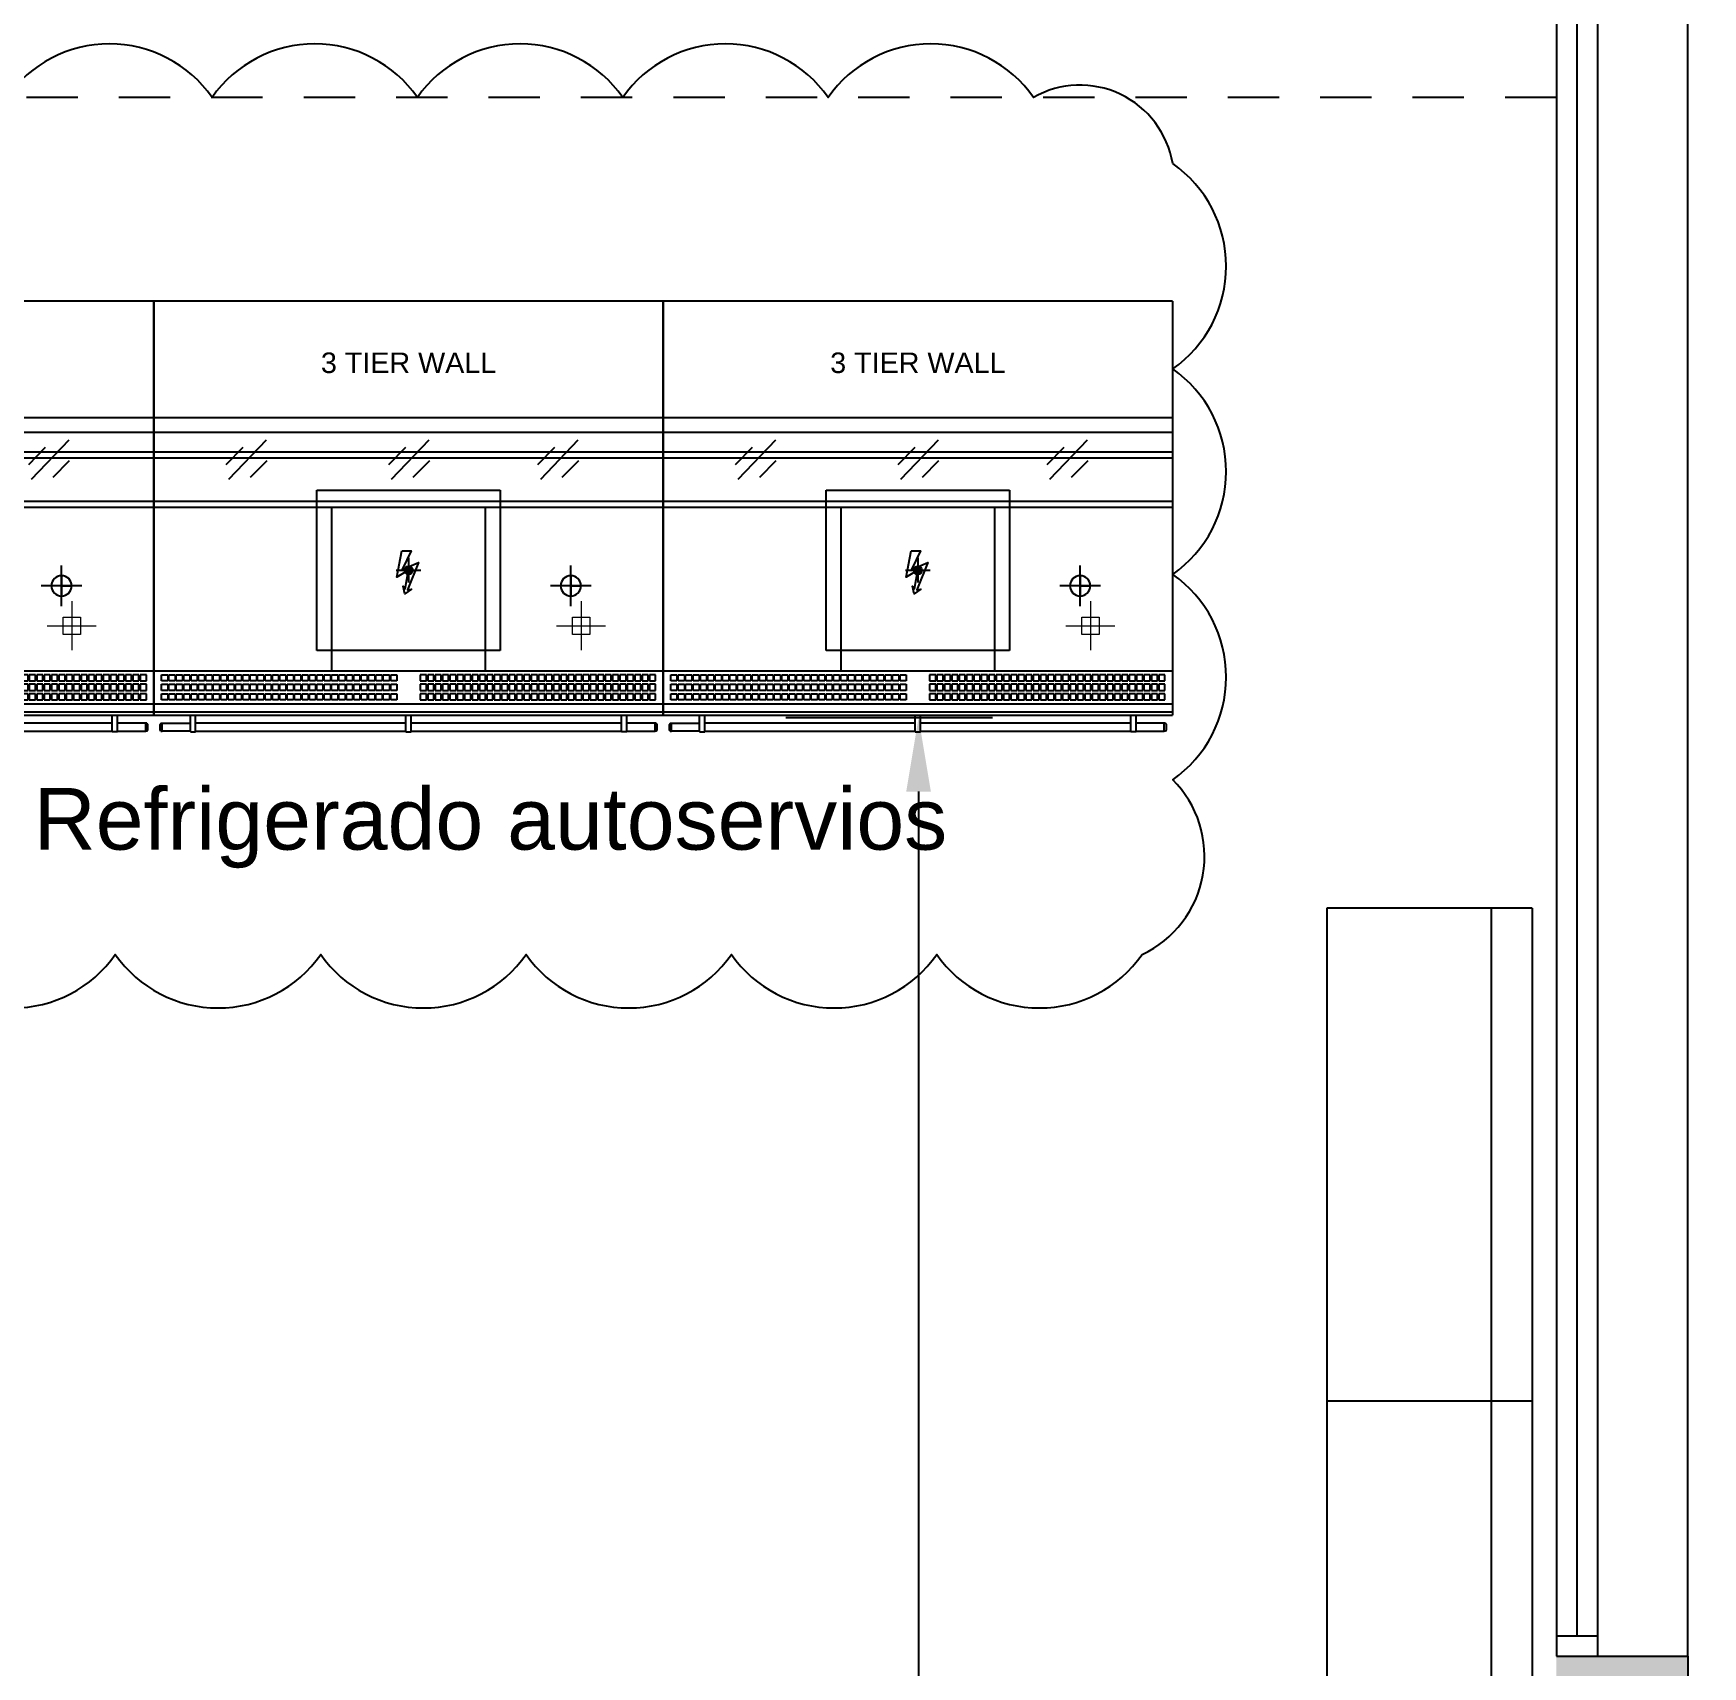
# Model space of a CAD drawing. Header units: metres. Extents: x 95 to 486, y 2972 to 3465.
# Drawn here: x 232.28 to 236.345, y 3395.034 to 3399.01 of the extents above; entities that cross this region are included whole.
import ezdxf

# ---------------------------------------------------------------- set-up
doc = ezdxf.new("R2010")
doc.units = ezdxf.units.M
doc.linetypes.add('HIDDEN2', pattern=[0.1875, 0.125, -0.0625])
for name, color, linetype in [('0_MUROS', 7, 'Continuous'), ('0_PUERTAS-VENTANAS', 3, 'Continuous'), ('C_COTAS', 5, 'Continuous'), ('E_GONDOLAS', 1, 'Continuous'), ('IMS - DRAINS', 200, 'Continuous'), ('IMS - ELECTRICITY', 10, 'Continuous'), ('IMS - EQUIPOS', 123, 'Continuous'), ('IMS - REFRIGERATION', 140, 'Continuous'), ('IMS - SHOPRITE SA CASES', 171, 'Continuous')]:
    doc.layers.add(name, color=color, linetype=linetype)
doc.styles.add('P120', font='ARIALUNI.TTF', dxfattribs={"height": 0.1})
doc.styles.add('ROMANS', font='romans.shx', dxfattribs={"width": 0.8, "height": 0.15})
doc.dimstyles.new('STANDARD$0', dxfattribs={"dimtxt": 0.2, "dimasz": 0.18, "dimexe": 0.18, "dimexo": 0.0625, "dimgap": 0.09, "dimtad": 0, "dimzin": 0, "dimdsep": 46, "dimtxsty": 'ROMANS', "dimblk": 'OBLIQUE', "dimsah": 1, "dimcen": 0.09, "dimse1": 1, "dimse2": 1, "dimadec": 0, "dimazin": 0, "dimtfac": 1, "dimtofl": 0, "dimtmove": 0, "dimatfit": 3, "dimldrblk": 'OBLIQUE', "dimfxl": 1, "dimtolj": 1, "dimtzin": 0, "dimarcsym": 0})

# ---------------------------------------------------------------- blocks, each defined once
blk = doc.blocks.new('*D256')
at = {"layer": 'C_COTAS', "color": 0, "lineweight": -2, "transparency": 16777216}
for p, q in [((234.1123, 3397.3445), (234.6156, 3397.3445)), ((234.4356, 3397.1645), (234.4356, 3394.7395)), ((234.4356, 3391.5945), (234.4356, 3394.0195)), ((234.1123, 3391.4145), (234.6156, 3391.4145))]:
    blk.add_line(p, q, dxfattribs=at)
at = {"layer": 'C_COTAS', "color": 0, "transparency": 16777216}
for points in [[(234.4056, 3397.1645), (234.4656, 3397.1645), (234.4356, 3397.3445)], [(234.4056, 3391.5945), (234.4656, 3391.5945), (234.4356, 3391.4145)]]:
    blk.add_solid(points, dxfattribs=at)
at = {"layer": 'DEFPOINTS', "color": 0, "transparency": 16777216}
for p in [(234.0498, 3397.3445), (234.4356, 3397.3445), (234.0498, 3391.4145)]:
    blk.add_point(p, dxfattribs=at)
at = {"layer": 'C_COTAS', "color": 0, "transparency": 16777216, "insert": (234.4356, 3394.3795), "char_height": 0.18, "attachment_point": 5, "rotation": 90}
blk.add_mtext('\\A1;5.93', dxfattribs=at)
blk = doc.blocks.new('ims 38 mm')
at = {"layer": 'IMS - DRAINS', "linetype": 'ByBlock', "lineweight": 15}
for p, q in [((0, 0.0597), (0, -0.0597)), ((-0.0597, 0), (0.0597, 0))]:
    blk.add_line(p, q, dxfattribs=at)
blk.add_lwpolyline([(-0.0211, 0.0211), (0.0211, 0.0211), (0.0211, -0.0211), (-0.0211, -0.0211)], close=True, dxfattribs=at)
blk = doc.blocks.new('IMS POWER')
at = {"layer": 'IMS - ELECTRICITY'}
h = blk.add_hatch(dxfattribs=at)
h.set_pattern_fill('ANSI31', color=256, scale=10, style=0)
h.set_pattern_definition([(45, (-147, 220), (-0.8838835, 0.8838835), [])])
edge = h.paths.add_edge_path()
edge.add_arc((0, 0), 10, 0, 360)
for p, q in [((-30, 0), (30, 0)), ((0, 30), (0, -30))]:
    blk.add_line(p, q, dxfattribs=at)
blk.add_lwpolyline([(-16.7, 47.6), (6.5, 47.6), (-15.3, 1.6), (24.2, 18.8), (-2.5, -47.4), (7, -46), (-9.4, -57.6), (-12.9, -39), (-8, -45.2), (0, 0), (-28.4, -16.7), (-16.7, 47.6)], dxfattribs=at)
blk.add_circle((0, 0), 10, dxfattribs=at)
blk = doc.blocks.new('NWL 3 TIER CHILLED WALL PREMIUM 1240')
at = {"layer": 'IMS - ELECTRICITY'}
for p, q in [((397, -460), (843, -460)), ((397, -850), (397, -460)), ((843, -460), (843, -850)), ((843, -850), (397, -850))]:
    blk.add_line(p, q, dxfattribs=at)
at = {"layer": 'IMS - EQUIPOS'}
for p, q in [((1240, 0), (0, 0)), ((0, -1008), (0, 0)), ((1240, 0), (1240, -1008)), ((1240, -284), (0, -284)), ((1240, -320), (0, -320)), ((175.74, -397.8), (217.09, -355.28)), ((182.33, -433.13), (274.02, -337.31)), ((571.73, -397.8), (613.08, -355.28)), ((578.32, -433.13), (670.02, -337.31)), ((935.02, -397.8), (976.37, -355.28)), ((941.61, -433.13), (1033.3, -337.31)), ((1240, -367.5), (0, -367.5)), ((1240, -382.5), (0, -382.5)), ((234.96, -428.05), (275.38, -387.66)), ((630.96, -428.05), (671.38, -387.66)), ((994.24, -428.05), (1034.66, -387.66)), ((1240, -487.5), (0, -487.5)), ((1240, -502.5), (0, -502.5)), ((433, -900), (433, -502.5)), ((807, -900), (807, -502.5)), ((0, -900), (1240, -900)), ((18.5, -909.5), (33.5, -909.5)), ((18.5, -924.5), (18.5, -909.5)), ((33.5, -924.5), (18.5, -924.5)), ((18.5, -932.5), (33.5, -932.5)), ((18.5, -947.5), (18.5, -932.5)), ((33.5, -909.5), (33.5, -924.5)), ((33.5, -932.5), (33.5, -947.5)), ((36.5, -909.5), (51.5, -909.5)), ((36.5, -924.5), (36.5, -909.5)), ((51.5, -924.5), (36.5, -924.5)), ((36.5, -932.5), (51.5, -932.5)), ((36.5, -947.5), (36.5, -932.5)), ((51.5, -909.5), (51.5, -924.5)), ((51.5, -932.5), (51.5, -947.5)), ((54.5, -909.5), (69.5, -909.5)), ((54.5, -924.5), (54.5, -909.5)), ((69.5, -924.5), (54.5, -924.5)), ((54.5, -932.5), (69.5, -932.5)), ((54.5, -947.5), (54.5, -932.5)), ((69.5, -909.5), (69.5, -924.5)), ((69.5, -932.5), (69.5, -947.5)), ((72.5, -909.5), (87.5, -909.5)), ((72.5, -924.5), (72.5, -909.5)), ((87.5, -924.5), (72.5, -924.5)), ((72.5, -932.5), (87.5, -932.5)), ((72.5, -947.5), (72.5, -932.5)), ((87.5, -909.5), (87.5, -924.5)), ((87.5, -932.5), (87.5, -947.5)), ((90.5, -909.5), (105.5, -909.5)), ((90.5, -924.5), (90.5, -909.5)), ((105.5, -924.5), (90.5, -924.5)), ((90.5, -932.5), (105.5, -932.5)), ((90.5, -947.5), (90.5, -932.5)), ((105.5, -909.5), (105.5, -924.5)), ((105.5, -932.5), (105.5, -947.5)), ((108.5, -909.5), (123.5, -909.5)), ((108.5, -924.5), (108.5, -909.5)), ((123.5, -924.5), (108.5, -924.5)), ((108.5, -932.5), (123.5, -932.5)), ((108.5, -947.5), (108.5, -932.5)), ((123.5, -909.5), (123.5, -924.5)), ((123.5, -932.5), (123.5, -947.5)), ((126.5, -909.5), (141.5, -909.5)), ((126.5, -924.5), (126.5, -909.5)), ((141.5, -924.5), (126.5, -924.5)), ((126.5, -932.5), (141.5, -932.5)), ((126.5, -947.5), (126.5, -932.5)), ((141.5, -909.5), (141.5, -924.5)), ((141.5, -932.5), (141.5, -947.5)), ((144.5, -909.5), (159.5, -909.5)), ((144.5, -924.5), (144.5, -909.5)), ((159.5, -924.5), (144.5, -924.5)), ((144.5, -932.5), (159.5, -932.5)), ((144.5, -947.5), (144.5, -932.5)), ((159.5, -909.5), (159.5, -924.5)), ((159.5, -932.5), (159.5, -947.5)), ((162.5, -909.5), (177.5, -909.5)), ((162.5, -924.5), (162.5, -909.5)), ((177.5, -924.5), (162.5, -924.5)), ((162.5, -932.5), (177.5, -932.5)), ((162.5, -947.5), (162.5, -932.5)), ((177.5, -909.5), (177.5, -924.5)), ((177.5, -932.5), (177.5, -947.5)), ((180.5, -909.5), (195.5, -909.5)), ((180.5, -924.5), (180.5, -909.5)), ((195.5, -924.5), (180.5, -924.5)), ((180.5, -932.5), (195.5, -932.5)), ((180.5, -947.5), (180.5, -932.5)), ((195.5, -909.5), (195.5, -924.5)), ((195.5, -932.5), (195.5, -947.5)), ((198.5, -909.5), (213.5, -909.5)), ((198.5, -924.5), (198.5, -909.5)), ((213.5, -924.5), (198.5, -924.5)), ((198.5, -932.5), (213.5, -932.5)), ((198.5, -947.5), (198.5, -932.5)), ((213.5, -909.5), (213.5, -924.5)), ((213.5, -932.5), (213.5, -947.5)), ((216.5, -909.5), (231.5, -909.5)), ((216.5, -924.5), (216.5, -909.5)), ((231.5, -924.5), (216.5, -924.5)), ((216.5, -932.5), (231.5, -932.5)), ((216.5, -947.5), (216.5, -932.5)), ((231.5, -909.5), (231.5, -924.5)), ((231.5, -932.5), (231.5, -947.5)), ((234.5, -909.5), (249.5, -909.5)), ((234.5, -924.5), (234.5, -909.5)), ((249.5, -924.5), (234.5, -924.5)), ((234.5, -932.5), (249.5, -932.5)), ((234.5, -947.5), (234.5, -932.5)), ((249.5, -909.5), (249.5, -924.5)), ((249.5, -932.5), (249.5, -947.5)), ((252.5, -909.5), (267.5, -909.5)), ((252.5, -924.5), (252.5, -909.5)), ((267.5, -924.5), (252.5, -924.5)), ((252.5, -932.5), (267.5, -932.5)), ((252.5, -947.5), (252.5, -932.5)), ((267.5, -909.5), (267.5, -924.5)), ((267.5, -932.5), (267.5, -947.5)), ((270.5, -909.5), (285.5, -909.5)), ((270.5, -924.5), (270.5, -909.5)), ((285.5, -924.5), (270.5, -924.5)), ((270.5, -932.5), (285.5, -932.5)), ((270.5, -947.5), (270.5, -932.5)), ((285.5, -909.5), (285.5, -924.5)), ((285.5, -932.5), (285.5, -947.5)), ((288.5, -909.5), (303.5, -909.5)), ((288.5, -924.5), (288.5, -909.5)), ((303.5, -924.5), (288.5, -924.5)), ((288.5, -932.5), (303.5, -932.5)), ((288.5, -947.5), (288.5, -932.5)), ((303.5, -909.5), (303.5, -924.5)), ((303.5, -932.5), (303.5, -947.5)), ((306.5, -909.5), (321.5, -909.5)), ((306.5, -924.5), (306.5, -909.5)), ((321.5, -924.5), (306.5, -924.5)), ((306.5, -932.5), (321.5, -932.5)), ((306.5, -947.5), (306.5, -932.5)), ((321.5, -909.5), (321.5, -924.5)), ((321.5, -932.5), (321.5, -947.5)), ((324.5, -909.5), (339.5, -909.5)), ((324.5, -924.5), (324.5, -909.5)), ((339.5, -924.5), (324.5, -924.5)), ((324.5, -932.5), (339.5, -932.5)), ((324.5, -947.5), (324.5, -932.5)), ((339.5, -909.5), (339.5, -924.5)), ((339.5, -932.5), (339.5, -947.5)), ((342.5, -909.5), (357.5, -909.5)), ((342.5, -924.5), (342.5, -909.5)), ((357.5, -924.5), (342.5, -924.5)), ((342.5, -932.5), (357.5, -932.5)), ((342.5, -947.5), (342.5, -932.5)), ((357.5, -909.5), (357.5, -924.5)), ((357.5, -932.5), (357.5, -947.5)), ((360.5, -909.5), (375.5, -909.5)), ((360.5, -924.5), (360.5, -909.5)), ((375.5, -924.5), (360.5, -924.5)), ((360.5, -932.5), (375.5, -932.5)), ((360.5, -947.5), (360.5, -932.5)), ((375.5, -909.5), (375.5, -924.5)), ((375.5, -932.5), (375.5, -947.5)), ((378.5, -909.5), (393.5, -909.5)), ((378.5, -924.5), (378.5, -909.5)), ((393.5, -924.5), (378.5, -924.5)), ((378.5, -932.5), (393.5, -932.5)), ((378.5, -947.5), (378.5, -932.5)), ((393.5, -909.5), (393.5, -924.5)), ((393.5, -932.5), (393.5, -947.5)), ((396.5, -909.5), (411.5, -909.5)), ((396.5, -924.5), (396.5, -909.5)), ((411.5, -924.5), (396.5, -924.5)), ((396.5, -932.5), (411.5, -932.5)), ((396.5, -947.5), (396.5, -932.5)), ((411.5, -909.5), (411.5, -924.5)), ((411.5, -932.5), (411.5, -947.5)), ((414.5, -909.5), (429.5, -909.5)), ((414.5, -924.5), (414.5, -909.5)), ((429.5, -924.5), (414.5, -924.5)), ((414.5, -932.5), (429.5, -932.5)), ((414.5, -947.5), (414.5, -932.5)), ((429.5, -909.5), (429.5, -924.5)), ((429.5, -932.5), (429.5, -947.5)), ((432.5, -909.5), (447.5, -909.5)), ((432.5, -924.5), (432.5, -909.5)), ((447.5, -924.5), (432.5, -924.5)), ((432.5, -932.5), (447.5, -932.5)), ((432.5, -947.5), (432.5, -932.5)), ((447.5, -909.5), (447.5, -924.5)), ((447.5, -932.5), (447.5, -947.5)), ((450.5, -909.5), (465.5, -909.5)), ((450.5, -924.5), (450.5, -909.5)), ((465.5, -924.5), (450.5, -924.5)), ((450.5, -932.5), (465.5, -932.5)), ((450.5, -947.5), (450.5, -932.5)), ((465.5, -909.5), (465.5, -924.5)), ((465.5, -932.5), (465.5, -947.5)), ((468.5, -909.5), (483.5, -909.5)), ((468.5, -924.5), (468.5, -909.5)), ((483.5, -924.5), (468.5, -924.5)), ((468.5, -932.5), (483.5, -932.5)), ((468.5, -947.5), (468.5, -932.5)), ((483.5, -909.5), (483.5, -924.5)), ((483.5, -932.5), (483.5, -947.5)), ((486.5, -909.5), (501.5, -909.5)), ((486.5, -924.5), (486.5, -909.5)), ((501.5, -924.5), (486.5, -924.5)), ((486.5, -932.5), (501.5, -932.5)), ((486.5, -947.5), (486.5, -932.5)), ((501.5, -909.5), (501.5, -924.5)), ((501.5, -932.5), (501.5, -947.5)), ((504.5, -909.5), (519.5, -909.5)), ((504.5, -924.5), (504.5, -909.5)), ((519.5, -924.5), (504.5, -924.5)), ((504.5, -932.5), (519.5, -932.5)), ((504.5, -947.5), (504.5, -932.5)), ((519.5, -909.5), (519.5, -924.5)), ((519.5, -932.5), (519.5, -947.5)), ((522.5, -909.5), (537.5, -909.5)), ((522.5, -924.5), (522.5, -909.5)), ((537.5, -924.5), (522.5, -924.5)), ((522.5, -932.5), (537.5, -932.5)), ((522.5, -947.5), (522.5, -932.5)), ((537.5, -909.5), (537.5, -924.5)), ((537.5, -932.5), (537.5, -947.5)), ((540.5, -909.5), (555.5, -909.5)), ((540.5, -924.5), (540.5, -909.5)), ((555.5, -924.5), (540.5, -924.5)), ((540.5, -932.5), (555.5, -932.5)), ((540.5, -947.5), (540.5, -932.5)), ((555.5, -909.5), (555.5, -924.5)), ((555.5, -932.5), (555.5, -947.5)), ((558.5, -909.5), (573.5, -909.5)), ((558.5, -924.5), (558.5, -909.5)), ((573.5, -924.5), (558.5, -924.5)), ((558.5, -932.5), (573.5, -932.5)), ((558.5, -947.5), (558.5, -932.5)), ((573.5, -909.5), (573.5, -924.5)), ((573.5, -932.5), (573.5, -947.5)), ((576.5, -909.5), (591.5, -909.5)), ((576.5, -924.5), (576.5, -909.5)), ((591.5, -924.5), (576.5, -924.5)), ((576.5, -932.5), (591.5, -932.5)), ((576.5, -947.5), (576.5, -932.5)), ((591.5, -909.5), (591.5, -924.5)), ((591.5, -932.5), (591.5, -947.5)), ((663.5, -909.5), (648.5, -909.5)), ((648.5, -909.5), (648.5, -924.5)), ((648.5, -924.5), (663.5, -924.5)), ((663.5, -932.5), (648.5, -932.5)), ((648.5, -932.5), (648.5, -947.5)), ((663.5, -924.5), (663.5, -909.5)), ((663.5, -947.5), (663.5, -932.5)), ((681.5, -909.5), (666.5, -909.5)), ((666.5, -909.5), (666.5, -924.5)), ((666.5, -924.5), (681.5, -924.5)), ((681.5, -932.5), (666.5, -932.5)), ((666.5, -932.5), (666.5, -947.5)), ((681.5, -924.5), (681.5, -909.5)), ((681.5, -947.5), (681.5, -932.5)), ((699.5, -909.5), (684.5, -909.5)), ((684.5, -909.5), (684.5, -924.5)), ((684.5, -924.5), (699.5, -924.5)), ((699.5, -932.5), (684.5, -932.5)), ((684.5, -932.5), (684.5, -947.5)), ((699.5, -924.5), (699.5, -909.5)), ((699.5, -947.5), (699.5, -932.5)), ((717.5, -909.5), (702.5, -909.5)), ((702.5, -909.5), (702.5, -924.5)), ((702.5, -924.5), (717.5, -924.5)), ((717.5, -932.5), (702.5, -932.5)), ((702.5, -932.5), (702.5, -947.5)), ((717.5, -924.5), (717.5, -909.5)), ((717.5, -947.5), (717.5, -932.5)), ((735.5, -909.5), (720.5, -909.5)), ((720.5, -909.5), (720.5, -924.5)), ((720.5, -924.5), (735.5, -924.5)), ((735.5, -932.5), (720.5, -932.5)), ((720.5, -932.5), (720.5, -947.5)), ((735.5, -924.5), (735.5, -909.5)), ((735.5, -947.5), (735.5, -932.5)), ((753.5, -909.5), (738.5, -909.5)), ((738.5, -909.5), (738.5, -924.5)), ((738.5, -924.5), (753.5, -924.5)), ((753.5, -932.5), (738.5, -932.5)), ((738.5, -932.5), (738.5, -947.5)), ((753.5, -924.5), (753.5, -909.5)), ((753.5, -947.5), (753.5, -932.5)), ((771.5, -909.5), (756.5, -909.5)), ((756.5, -909.5), (756.5, -924.5)), ((756.5, -924.5), (771.5, -924.5)), ((771.5, -932.5), (756.5, -932.5)), ((756.5, -932.5), (756.5, -947.5)), ((771.5, -924.5), (771.5, -909.5)), ((771.5, -947.5), (771.5, -932.5)), ((789.5, -909.5), (774.5, -909.5)), ((774.5, -909.5), (774.5, -924.5)), ((774.5, -924.5), (789.5, -924.5)), ((789.5, -932.5), (774.5, -932.5)), ((774.5, -932.5), (774.5, -947.5)), ((789.5, -924.5), (789.5, -909.5)), ((789.5, -947.5), (789.5, -932.5)), ((807.5, -909.5), (792.5, -909.5)), ((792.5, -909.5), (792.5, -924.5)), ((792.5, -924.5), (807.5, -924.5)), ((807.5, -932.5), (792.5, -932.5)), ((792.5, -932.5), (792.5, -947.5)), ((807.5, -924.5), (807.5, -909.5)), ((807.5, -947.5), (807.5, -932.5)), ((825.5, -909.5), (810.5, -909.5)), ((810.5, -909.5), (810.5, -924.5)), ((810.5, -924.5), (825.5, -924.5)), ((825.5, -932.5), (810.5, -932.5)), ((810.5, -932.5), (810.5, -947.5)), ((825.5, -924.5), (825.5, -909.5)), ((825.5, -947.5), (825.5, -932.5)), ((843.5, -909.5), (828.5, -909.5)), ((828.5, -909.5), (828.5, -924.5)), ((828.5, -924.5), (843.5, -924.5)), ((843.5, -932.5), (828.5, -932.5)), ((828.5, -932.5), (828.5, -947.5)), ((843.5, -924.5), (843.5, -909.5)), ((843.5, -947.5), (843.5, -932.5)), ((861.5, -909.5), (846.5, -909.5)), ((846.5, -909.5), (846.5, -924.5)), ((846.5, -924.5), (861.5, -924.5)), ((861.5, -932.5), (846.5, -932.5)), ((846.5, -932.5), (846.5, -947.5)), ((861.5, -924.5), (861.5, -909.5)), ((861.5, -947.5), (861.5, -932.5)), ((879.5, -909.5), (864.5, -909.5)), ((864.5, -909.5), (864.5, -924.5)), ((864.5, -924.5), (879.5, -924.5)), ((879.5, -932.5), (864.5, -932.5)), ((864.5, -932.5), (864.5, -947.5)), ((879.5, -924.5), (879.5, -909.5)), ((879.5, -947.5), (879.5, -932.5)), ((897.5, -909.5), (882.5, -909.5)), ((882.5, -909.5), (882.5, -924.5)), ((882.5, -924.5), (897.5, -924.5)), ((897.5, -932.5), (882.5, -932.5)), ((882.5, -932.5), (882.5, -947.5)), ((897.5, -924.5), (897.5, -909.5)), ((897.5, -947.5), (897.5, -932.5)), ((915.5, -909.5), (900.5, -909.5)), ((900.5, -909.5), (900.5, -924.5)), ((900.5, -924.5), (915.5, -924.5)), ((915.5, -932.5), (900.5, -932.5)), ((900.5, -932.5), (900.5, -947.5)), ((915.5, -924.5), (915.5, -909.5)), ((915.5, -947.5), (915.5, -932.5)), ((933.5, -909.5), (918.5, -909.5)), ((918.5, -909.5), (918.5, -924.5)), ((918.5, -924.5), (933.5, -924.5)), ((933.5, -932.5), (918.5, -932.5)), ((918.5, -932.5), (918.5, -947.5)), ((933.5, -924.5), (933.5, -909.5)), ((933.5, -947.5), (933.5, -932.5)), ((951.5, -909.5), (936.5, -909.5)), ((936.5, -909.5), (936.5, -924.5)), ((936.5, -924.5), (951.5, -924.5)), ((951.5, -932.5), (936.5, -932.5)), ((936.5, -932.5), (936.5, -947.5)), ((951.5, -924.5), (951.5, -909.5)), ((951.5, -947.5), (951.5, -932.5)), ((969.5, -909.5), (954.5, -909.5)), ((954.5, -909.5), (954.5, -924.5)), ((954.5, -924.5), (969.5, -924.5)), ((969.5, -932.5), (954.5, -932.5)), ((954.5, -932.5), (954.5, -947.5)), ((969.5, -924.5), (969.5, -909.5)), ((969.5, -947.5), (969.5, -932.5)), ((987.5, -909.5), (972.5, -909.5)), ((972.5, -909.5), (972.5, -924.5)), ((972.5, -924.5), (987.5, -924.5)), ((987.5, -932.5), (972.5, -932.5)), ((972.5, -932.5), (972.5, -947.5)), ((987.5, -924.5), (987.5, -909.5)), ((987.5, -947.5), (987.5, -932.5)), ((1005.5, -909.5), (990.5, -909.5)), ((990.5, -909.5), (990.5, -924.5)), ((990.5, -924.5), (1005.5, -924.5)), ((1005.5, -932.5), (990.5, -932.5)), ((990.5, -932.5), (990.5, -947.5)), ((1005.5, -924.5), (1005.5, -909.5)), ((1005.5, -947.5), (1005.5, -932.5)), ((1023.5, -909.5), (1008.5, -909.5)), ((1008.5, -909.5), (1008.5, -924.5)), ((1008.5, -924.5), (1023.5, -924.5)), ((1023.5, -932.5), (1008.5, -932.5)), ((1008.5, -932.5), (1008.5, -947.5)), ((1023.5, -924.5), (1023.5, -909.5)), ((1023.5, -947.5), (1023.5, -932.5)), ((1041.5, -909.5), (1026.5, -909.5)), ((1026.5, -909.5), (1026.5, -924.5)), ((1026.5, -924.5), (1041.5, -924.5)), ((1041.5, -932.5), (1026.5, -932.5)), ((1026.5, -932.5), (1026.5, -947.5)), ((1041.5, -924.5), (1041.5, -909.5)), ((1041.5, -947.5), (1041.5, -932.5)), ((1059.5, -909.5), (1044.5, -909.5)), ((1044.5, -909.5), (1044.5, -924.5)), ((1044.5, -924.5), (1059.5, -924.5)), ((1059.5, -932.5), (1044.5, -932.5)), ((1044.5, -932.5), (1044.5, -947.5)), ((1059.5, -924.5), (1059.5, -909.5)), ((1059.5, -947.5), (1059.5, -932.5)), ((1077.5, -909.5), (1062.5, -909.5)), ((1062.5, -909.5), (1062.5, -924.5)), ((1062.5, -924.5), (1077.5, -924.5)), ((1077.5, -932.5), (1062.5, -932.5)), ((1062.5, -932.5), (1062.5, -947.5)), ((1077.5, -924.5), (1077.5, -909.5)), ((1077.5, -947.5), (1077.5, -932.5)), ((1095.5, -909.5), (1080.5, -909.5)), ((1080.5, -909.5), (1080.5, -924.5)), ((1080.5, -924.5), (1095.5, -924.5)), ((1095.5, -932.5), (1080.5, -932.5)), ((1080.5, -932.5), (1080.5, -947.5)), ((1095.5, -924.5), (1095.5, -909.5)), ((1095.5, -947.5), (1095.5, -932.5)), ((1113.5, -909.5), (1098.5, -909.5)), ((1098.5, -909.5), (1098.5, -924.5)), ((1098.5, -924.5), (1113.5, -924.5)), ((1113.5, -932.5), (1098.5, -932.5)), ((1098.5, -932.5), (1098.5, -947.5)), ((1113.5, -924.5), (1113.5, -909.5)), ((1113.5, -947.5), (1113.5, -932.5)), ((1131.5, -909.5), (1116.5, -909.5)), ((1116.5, -909.5), (1116.5, -924.5)), ((1116.5, -924.5), (1131.5, -924.5)), ((1131.5, -932.5), (1116.5, -932.5)), ((1116.5, -932.5), (1116.5, -947.5)), ((1131.5, -924.5), (1131.5, -909.5)), ((1131.5, -947.5), (1131.5, -932.5)), ((1149.5, -909.5), (1134.5, -909.5)), ((1134.5, -909.5), (1134.5, -924.5)), ((1134.5, -924.5), (1149.5, -924.5)), ((1149.5, -932.5), (1134.5, -932.5)), ((1134.5, -932.5), (1134.5, -947.5)), ((1149.5, -924.5), (1149.5, -909.5)), ((1149.5, -947.5), (1149.5, -932.5)), ((1167.5, -909.5), (1152.5, -909.5)), ((1152.5, -909.5), (1152.5, -924.5)), ((1152.5, -924.5), (1167.5, -924.5)), ((1167.5, -932.5), (1152.5, -932.5)), ((1152.5, -932.5), (1152.5, -947.5)), ((1167.5, -924.5), (1167.5, -909.5)), ((1167.5, -947.5), (1167.5, -932.5)), ((1185.5, -909.5), (1170.5, -909.5)), ((1170.5, -909.5), (1170.5, -924.5)), ((1170.5, -924.5), (1185.5, -924.5)), ((1185.5, -932.5), (1170.5, -932.5)), ((1170.5, -932.5), (1170.5, -947.5)), ((1185.5, -924.5), (1185.5, -909.5)), ((1185.5, -947.5), (1185.5, -932.5)), ((1203.5, -909.5), (1188.5, -909.5)), ((1188.5, -909.5), (1188.5, -924.5)), ((1188.5, -924.5), (1203.5, -924.5)), ((1203.5, -932.5), (1188.5, -932.5)), ((1188.5, -932.5), (1188.5, -947.5)), ((1203.5, -924.5), (1203.5, -909.5)), ((1203.5, -947.5), (1203.5, -932.5)), ((1221.5, -909.5), (1206.5, -909.5)), ((1206.5, -909.5), (1206.5, -924.5)), ((1206.5, -924.5), (1221.5, -924.5)), ((1221.5, -932.5), (1206.5, -932.5)), ((1206.5, -932.5), (1206.5, -947.5)), ((1221.5, -924.5), (1221.5, -909.5)), ((1221.5, -947.5), (1221.5, -932.5)), ((33.5, -947.5), (18.5, -947.5)), ((18.5, -955.5), (33.5, -955.5)), ((18.5, -970.5), (18.5, -955.5)), ((33.5, -970.5), (18.5, -970.5)), ((33.5, -955.5), (33.5, -970.5)), ((51.5, -947.5), (36.5, -947.5)), ((36.5, -955.5), (51.5, -955.5)), ((36.5, -970.5), (36.5, -955.5)), ((51.5, -970.5), (36.5, -970.5)), ((51.5, -955.5), (51.5, -970.5)), ((69.5, -947.5), (54.5, -947.5)), ((54.5, -955.5), (69.5, -955.5)), ((54.5, -970.5), (54.5, -955.5)), ((69.5, -970.5), (54.5, -970.5)), ((69.5, -955.5), (69.5, -970.5)), ((87.5, -947.5), (72.5, -947.5)), ((72.5, -955.5), (87.5, -955.5)), ((72.5, -970.5), (72.5, -955.5)), ((87.5, -970.5), (72.5, -970.5)), ((87.5, -955.5), (87.5, -970.5)), ((105.5, -947.5), (90.5, -947.5)), ((90.5, -955.5), (105.5, -955.5)), ((90.5, -970.5), (90.5, -955.5)), ((105.5, -970.5), (90.5, -970.5)), ((105.5, -955.5), (105.5, -970.5)), ((123.5, -947.5), (108.5, -947.5)), ((108.5, -955.5), (123.5, -955.5)), ((108.5, -970.5), (108.5, -955.5)), ((123.5, -970.5), (108.5, -970.5)), ((123.5, -955.5), (123.5, -970.5)), ((141.5, -947.5), (126.5, -947.5)), ((126.5, -955.5), (141.5, -955.5)), ((126.5, -970.5), (126.5, -955.5)), ((141.5, -970.5), (126.5, -970.5)), ((141.5, -955.5), (141.5, -970.5)), ((159.5, -947.5), (144.5, -947.5)), ((144.5, -955.5), (159.5, -955.5)), ((144.5, -970.5), (144.5, -955.5)), ((159.5, -970.5), (144.5, -970.5)), ((159.5, -955.5), (159.5, -970.5)), ((177.5, -947.5), (162.5, -947.5)), ((162.5, -955.5), (177.5, -955.5)), ((162.5, -970.5), (162.5, -955.5)), ((177.5, -970.5), (162.5, -970.5)), ((177.5, -955.5), (177.5, -970.5)), ((195.5, -947.5), (180.5, -947.5)), ((180.5, -955.5), (195.5, -955.5)), ((180.5, -970.5), (180.5, -955.5)), ((195.5, -970.5), (180.5, -970.5)), ((195.5, -955.5), (195.5, -970.5)), ((213.5, -947.5), (198.5, -947.5)), ((198.5, -955.5), (213.5, -955.5)), ((198.5, -970.5), (198.5, -955.5)), ((213.5, -970.5), (198.5, -970.5)), ((213.5, -955.5), (213.5, -970.5)), ((231.5, -947.5), (216.5, -947.5)), ((216.5, -955.5), (231.5, -955.5)), ((216.5, -970.5), (216.5, -955.5)), ((231.5, -970.5), (216.5, -970.5)), ((231.5, -955.5), (231.5, -970.5)), ((249.5, -947.5), (234.5, -947.5)), ((234.5, -955.5), (249.5, -955.5)), ((234.5, -970.5), (234.5, -955.5)), ((249.5, -970.5), (234.5, -970.5)), ((249.5, -955.5), (249.5, -970.5)), ((267.5, -947.5), (252.5, -947.5)), ((252.5, -955.5), (267.5, -955.5)), ((252.5, -970.5), (252.5, -955.5)), ((267.5, -970.5), (252.5, -970.5)), ((267.5, -955.5), (267.5, -970.5)), ((285.5, -947.5), (270.5, -947.5)), ((270.5, -955.5), (285.5, -955.5)), ((270.5, -970.5), (270.5, -955.5)), ((285.5, -970.5), (270.5, -970.5)), ((285.5, -955.5), (285.5, -970.5)), ((303.5, -947.5), (288.5, -947.5)), ((288.5, -955.5), (303.5, -955.5)), ((288.5, -970.5), (288.5, -955.5)), ((303.5, -970.5), (288.5, -970.5)), ((303.5, -955.5), (303.5, -970.5)), ((321.5, -947.5), (306.5, -947.5)), ((306.5, -955.5), (321.5, -955.5)), ((306.5, -970.5), (306.5, -955.5)), ((321.5, -970.5), (306.5, -970.5)), ((321.5, -955.5), (321.5, -970.5)), ((339.5, -947.5), (324.5, -947.5)), ((324.5, -955.5), (339.5, -955.5)), ((324.5, -970.5), (324.5, -955.5)), ((339.5, -970.5), (324.5, -970.5)), ((339.5, -955.5), (339.5, -970.5)), ((357.5, -947.5), (342.5, -947.5)), ((342.5, -955.5), (357.5, -955.5)), ((342.5, -970.5), (342.5, -955.5)), ((357.5, -970.5), (342.5, -970.5)), ((357.5, -955.5), (357.5, -970.5)), ((375.5, -947.5), (360.5, -947.5)), ((360.5, -955.5), (375.5, -955.5)), ((360.5, -970.5), (360.5, -955.5)), ((375.5, -970.5), (360.5, -970.5)), ((375.5, -955.5), (375.5, -970.5)), ((393.5, -947.5), (378.5, -947.5)), ((378.5, -955.5), (393.5, -955.5)), ((378.5, -970.5), (378.5, -955.5)), ((393.5, -970.5), (378.5, -970.5)), ((393.5, -955.5), (393.5, -970.5)), ((411.5, -947.5), (396.5, -947.5)), ((396.5, -955.5), (411.5, -955.5)), ((396.5, -970.5), (396.5, -955.5)), ((411.5, -970.5), (396.5, -970.5)), ((411.5, -955.5), (411.5, -970.5)), ((429.5, -947.5), (414.5, -947.5)), ((414.5, -955.5), (429.5, -955.5)), ((414.5, -970.5), (414.5, -955.5)), ((429.5, -970.5), (414.5, -970.5)), ((429.5, -955.5), (429.5, -970.5)), ((447.5, -947.5), (432.5, -947.5)), ((432.5, -955.5), (447.5, -955.5)), ((432.5, -970.5), (432.5, -955.5)), ((447.5, -970.5), (432.5, -970.5)), ((447.5, -955.5), (447.5, -970.5)), ((465.5, -947.5), (450.5, -947.5)), ((450.5, -955.5), (465.5, -955.5)), ((450.5, -970.5), (450.5, -955.5)), ((465.5, -970.5), (450.5, -970.5)), ((465.5, -955.5), (465.5, -970.5)), ((483.5, -947.5), (468.5, -947.5)), ((468.5, -955.5), (483.5, -955.5)), ((468.5, -970.5), (468.5, -955.5)), ((483.5, -970.5), (468.5, -970.5)), ((483.5, -955.5), (483.5, -970.5)), ((501.5, -947.5), (486.5, -947.5)), ((486.5, -955.5), (501.5, -955.5)), ((486.5, -970.5), (486.5, -955.5)), ((501.5, -970.5), (486.5, -970.5)), ((501.5, -955.5), (501.5, -970.5)), ((519.5, -947.5), (504.5, -947.5)), ((504.5, -955.5), (519.5, -955.5)), ((504.5, -970.5), (504.5, -955.5)), ((519.5, -970.5), (504.5, -970.5)), ((519.5, -955.5), (519.5, -970.5)), ((537.5, -947.5), (522.5, -947.5)), ((522.5, -955.5), (537.5, -955.5)), ((522.5, -970.5), (522.5, -955.5)), ((537.5, -970.5), (522.5, -970.5)), ((537.5, -955.5), (537.5, -970.5)), ((555.5, -947.5), (540.5, -947.5)), ((540.5, -955.5), (555.5, -955.5)), ((540.5, -970.5), (540.5, -955.5)), ((555.5, -970.5), (540.5, -970.5)), ((555.5, -955.5), (555.5, -970.5)), ((573.5, -947.5), (558.5, -947.5)), ((558.5, -955.5), (573.5, -955.5)), ((558.5, -970.5), (558.5, -955.5)), ((573.5, -970.5), (558.5, -970.5)), ((573.5, -955.5), (573.5, -970.5)), ((591.5, -947.5), (576.5, -947.5)), ((576.5, -955.5), (591.5, -955.5)), ((576.5, -970.5), (576.5, -955.5)), ((591.5, -970.5), (576.5, -970.5)), ((591.5, -955.5), (591.5, -970.5)), ((648.5, -947.5), (663.5, -947.5)), ((663.5, -955.5), (648.5, -955.5)), ((648.5, -955.5), (648.5, -970.5)), ((648.5, -970.5), (663.5, -970.5)), ((663.5, -970.5), (663.5, -955.5)), ((666.5, -947.5), (681.5, -947.5)), ((681.5, -955.5), (666.5, -955.5)), ((666.5, -955.5), (666.5, -970.5)), ((666.5, -970.5), (681.5, -970.5)), ((681.5, -970.5), (681.5, -955.5)), ((684.5, -947.5), (699.5, -947.5)), ((699.5, -955.5), (684.5, -955.5)), ((684.5, -955.5), (684.5, -970.5)), ((684.5, -970.5), (699.5, -970.5)), ((699.5, -970.5), (699.5, -955.5)), ((702.5, -947.5), (717.5, -947.5)), ((717.5, -955.5), (702.5, -955.5)), ((702.5, -955.5), (702.5, -970.5)), ((702.5, -970.5), (717.5, -970.5)), ((717.5, -970.5), (717.5, -955.5)), ((720.5, -947.5), (735.5, -947.5)), ((735.5, -955.5), (720.5, -955.5)), ((720.5, -955.5), (720.5, -970.5)), ((720.5, -970.5), (735.5, -970.5)), ((735.5, -970.5), (735.5, -955.5)), ((738.5, -947.5), (753.5, -947.5)), ((753.5, -955.5), (738.5, -955.5)), ((738.5, -955.5), (738.5, -970.5)), ((738.5, -970.5), (753.5, -970.5)), ((753.5, -970.5), (753.5, -955.5)), ((756.5, -947.5), (771.5, -947.5)), ((771.5, -955.5), (756.5, -955.5)), ((756.5, -955.5), (756.5, -970.5)), ((756.5, -970.5), (771.5, -970.5)), ((771.5, -970.5), (771.5, -955.5)), ((774.5, -947.5), (789.5, -947.5)), ((789.5, -955.5), (774.5, -955.5)), ((774.5, -955.5), (774.5, -970.5)), ((774.5, -970.5), (789.5, -970.5)), ((789.5, -970.5), (789.5, -955.5)), ((792.5, -947.5), (807.5, -947.5)), ((807.5, -955.5), (792.5, -955.5)), ((792.5, -955.5), (792.5, -970.5)), ((792.5, -970.5), (807.5, -970.5)), ((807.5, -970.5), (807.5, -955.5)), ((810.5, -947.5), (825.5, -947.5)), ((825.5, -955.5), (810.5, -955.5)), ((810.5, -955.5), (810.5, -970.5)), ((810.5, -970.5), (825.5, -970.5)), ((825.5, -970.5), (825.5, -955.5)), ((828.5, -947.5), (843.5, -947.5)), ((843.5, -955.5), (828.5, -955.5)), ((828.5, -955.5), (828.5, -970.5)), ((828.5, -970.5), (843.5, -970.5)), ((843.5, -970.5), (843.5, -955.5)), ((846.5, -947.5), (861.5, -947.5)), ((861.5, -955.5), (846.5, -955.5)), ((846.5, -955.5), (846.5, -970.5)), ((846.5, -970.5), (861.5, -970.5)), ((861.5, -970.5), (861.5, -955.5)), ((864.5, -947.5), (879.5, -947.5)), ((879.5, -955.5), (864.5, -955.5)), ((864.5, -955.5), (864.5, -970.5)), ((864.5, -970.5), (879.5, -970.5)), ((879.5, -970.5), (879.5, -955.5)), ((882.5, -947.5), (897.5, -947.5)), ((897.5, -955.5), (882.5, -955.5)), ((882.5, -955.5), (882.5, -970.5)), ((882.5, -970.5), (897.5, -970.5)), ((897.5, -970.5), (897.5, -955.5)), ((900.5, -947.5), (915.5, -947.5)), ((915.5, -955.5), (900.5, -955.5)), ((900.5, -955.5), (900.5, -970.5)), ((900.5, -970.5), (915.5, -970.5)), ((915.5, -970.5), (915.5, -955.5)), ((918.5, -947.5), (933.5, -947.5)), ((933.5, -955.5), (918.5, -955.5)), ((918.5, -955.5), (918.5, -970.5)), ((918.5, -970.5), (933.5, -970.5)), ((933.5, -970.5), (933.5, -955.5)), ((936.5, -947.5), (951.5, -947.5)), ((951.5, -955.5), (936.5, -955.5)), ((936.5, -955.5), (936.5, -970.5)), ((936.5, -970.5), (951.5, -970.5)), ((951.5, -970.5), (951.5, -955.5)), ((954.5, -947.5), (969.5, -947.5)), ((969.5, -955.5), (954.5, -955.5)), ((954.5, -955.5), (954.5, -970.5)), ((954.5, -970.5), (969.5, -970.5)), ((969.5, -970.5), (969.5, -955.5)), ((972.5, -947.5), (987.5, -947.5)), ((987.5, -955.5), (972.5, -955.5)), ((972.5, -955.5), (972.5, -970.5)), ((972.5, -970.5), (987.5, -970.5)), ((987.5, -970.5), (987.5, -955.5)), ((990.5, -947.5), (1005.5, -947.5)), ((1005.5, -955.5), (990.5, -955.5)), ((990.5, -955.5), (990.5, -970.5)), ((990.5, -970.5), (1005.5, -970.5)), ((1005.5, -970.5), (1005.5, -955.5)), ((1008.5, -947.5), (1023.5, -947.5)), ((1023.5, -955.5), (1008.5, -955.5)), ((1008.5, -955.5), (1008.5, -970.5)), ((1008.5, -970.5), (1023.5, -970.5)), ((1023.5, -970.5), (1023.5, -955.5)), ((1026.5, -947.5), (1041.5, -947.5)), ((1041.5, -955.5), (1026.5, -955.5)), ((1026.5, -955.5), (1026.5, -970.5)), ((1026.5, -970.5), (1041.5, -970.5)), ((1041.5, -970.5), (1041.5, -955.5)), ((1044.5, -947.5), (1059.5, -947.5)), ((1059.5, -955.5), (1044.5, -955.5)), ((1044.5, -955.5), (1044.5, -970.5)), ((1044.5, -970.5), (1059.5, -970.5)), ((1059.5, -970.5), (1059.5, -955.5)), ((1062.5, -947.5), (1077.5, -947.5)), ((1077.5, -955.5), (1062.5, -955.5)), ((1062.5, -955.5), (1062.5, -970.5)), ((1062.5, -970.5), (1077.5, -970.5)), ((1077.5, -970.5), (1077.5, -955.5)), ((1080.5, -947.5), (1095.5, -947.5)), ((1095.5, -955.5), (1080.5, -955.5)), ((1080.5, -955.5), (1080.5, -970.5)), ((1080.5, -970.5), (1095.5, -970.5)), ((1095.5, -970.5), (1095.5, -955.5)), ((1098.5, -947.5), (1113.5, -947.5)), ((1113.5, -955.5), (1098.5, -955.5)), ((1098.5, -955.5), (1098.5, -970.5)), ((1098.5, -970.5), (1113.5, -970.5)), ((1113.5, -970.5), (1113.5, -955.5)), ((1116.5, -947.5), (1131.5, -947.5)), ((1131.5, -955.5), (1116.5, -955.5)), ((1116.5, -955.5), (1116.5, -970.5)), ((1116.5, -970.5), (1131.5, -970.5)), ((1131.5, -970.5), (1131.5, -955.5)), ((1134.5, -947.5), (1149.5, -947.5)), ((1149.5, -955.5), (1134.5, -955.5)), ((1134.5, -955.5), (1134.5, -970.5)), ((1134.5, -970.5), (1149.5, -970.5)), ((1149.5, -970.5), (1149.5, -955.5)), ((1152.5, -947.5), (1167.5, -947.5)), ((1167.5, -955.5), (1152.5, -955.5)), ((1152.5, -955.5), (1152.5, -970.5)), ((1152.5, -970.5), (1167.5, -970.5)), ((1167.5, -970.5), (1167.5, -955.5)), ((1170.5, -947.5), (1185.5, -947.5)), ((1185.5, -955.5), (1170.5, -955.5)), ((1170.5, -955.5), (1170.5, -970.5)), ((1170.5, -970.5), (1185.5, -970.5)), ((1185.5, -970.5), (1185.5, -955.5)), ((1188.5, -947.5), (1203.5, -947.5)), ((1203.5, -955.5), (1188.5, -955.5)), ((1188.5, -955.5), (1188.5, -970.5)), ((1188.5, -970.5), (1203.5, -970.5)), ((1203.5, -970.5), (1203.5, -955.5)), ((1206.5, -947.5), (1221.5, -947.5)), ((1221.5, -955.5), (1206.5, -955.5)), ((1206.5, -955.5), (1206.5, -970.5)), ((1206.5, -970.5), (1221.5, -970.5)), ((1221.5, -970.5), (1221.5, -955.5)), ((0, -980), (1240, -980)), ((0, -1000), (1240, -1000)), ((0, -1008), (1240, -1008)), ((0, -1008), (20, -1008)), ((88.65, -1048.5), (88.65, -1008)), ((101.35, -1048.5), (101.35, -1008)), ((613.65, -1048.5), (613.65, -1008)), ((626.35, -1048.5), (626.35, -1008)), ((1138.65, -1048.5), (1138.65, -1008)), ((1151.35, -1048.5), (1151.35, -1008)), ((17, -1027.5), (15, -1030.5)), ((15, -1043.5), (15, -1030.5)), ((17, -1046.5), (15, -1043.5)), ((17, -1027.5), (20, -1027.5)), ((17, -1027.5), (17, -1027.5)), ((17, -1046.5), (20, -1046.5)), ((17, -1046.5), (17, -1046.5)), ((20, -1046.5), (20, -1027.5)), ((20, -1027.5), (88.65, -1027.5)), ((88.65, -1046.5), (20, -1046.5)), ((88.65, -1048.5), (88.65, -1046.5)), ((88.65, -1048.5), (101.35, -1048.5)), ((613.65, -1027.5), (101.35, -1027.5)), ((101.35, -1046.5), (613.65, -1046.5)), ((613.65, -1048.5), (626.35, -1048.5)), ((1138.65, -1027.5), (626.35, -1027.5)), ((626.35, -1046.5), (1138.65, -1046.5)), ((1151.35, -1048.5), (1138.65, -1048.5)), ((1220, -1027.5), (1151.35, -1027.5)), ((1151.35, -1046.5), (1220, -1046.5)), ((1220, -1046.5), (1220, -1027.5)), ((1223, -1027.5), (1220, -1027.5)), ((1223, -1046.5), (1220, -1046.5)), ((1223, -1027.5), (1223, -1027.5)), ((1223, -1027.5), (1225, -1030.5)), ((1223, -1046.5), (1225, -1043.5)), ((1223, -1046.5), (1223, -1046.5)), ((1225, -1043.5), (1225, -1030.5))]:
    blk.add_line(p, q, dxfattribs=at)
at = {"layer": 'IMS - REFRIGERATION'}
for p, q in [((1015, -742.48), (1015, -643.52)), ((1015, -668.27), (1015, -693)), ((1015, -668.27), (1015, -693)), ((1064.48, -693), (965.52, -693)), ((1015, -693), (990.27, -693)), ((1015, -693), (990.27, -693)), ((1015, -717.73), (1015, -693)), ((1039.73, -693), (1015, -693)), ((1015, -693), (1015, -717.73)), ((1015, -693), (1039.73, -693))]:
    blk.add_line(p, q, dxfattribs=at)
for start, end in [(90, 180), (0, 90), (180, 270), (270, 0)]:
    blk.add_arc((1015, -693), 24.73, start, end, dxfattribs=at)
blk.add_blockref('IMS POWER', (620, -655))
at = {"layer": 'IMS - SHOPRITE SA CASES', "linetype": 'ByBlock', "lineweight": 15, "xscale": 1000, "yscale": 1000, "zscale": 1000}
blk.add_blockref('ims 38 mm', (1040, -790), dxfattribs=at)
at = {"layer": 'IMS - EQUIPOS', "lineweight": -2, "insert": (620, -150.33), "char_height": 50, "attachment_point": 5, "style": 'P120'}
blk.add_mtext('\\A1;3 TIER WALL', dxfattribs=at)

msp = doc.modelspace()

# ---------------------------------------------------------------- hatches: boundary and pattern name
at = {"layer": '0_MUROS'}
h = msp.add_hatch(color=256, dxfattribs=at)
h.paths.add_polyline_path([(236.3086, 3395.0595), (235.9886, 3395.0595), (235.9886, 3394.3595), (236.3086, 3394.3595)])
h.paths.add_polyline_path([(236.3086, 3390.0595), (235.9886, 3390.0595), (235.9886, 3389.3595), (236.3086, 3389.3595)])
h.paths.add_polyline_path([(236.3086, 3385.0595), (235.9886, 3385.0595), (235.9886, 3384.3645), (236.3086, 3384.3645)])
h.paths.add_polyline_path([(236.3442, 3379.7395), (236.3086, 3379.7395), (236.3086, 3380.0695), (235.9886, 3380.0695), (235.9886, 3379.2795), (236.3446, 3379.2795)])

# ---------------------------------------------------------------- linework, layer by layer
msp.add_lwpolyline([(231.9799, 3396.7679, 0.520567), (232.4799, 3396.7679, 0.520567), (232.9799, 3396.7679, 0.520567), (233.4799, 3396.7679, 0.520567), (233.9799, 3396.7679, 0.520567), (234.4799, 3396.7679, 0.520567), (234.9799, 3396.7679, 0.520567), (235.0544, 3397.1934, 0.520567), (235.0544, 3397.6934, 0.520567), (235.0544, 3398.1934, 0.520567), (235.0544, 3398.6934, 0.520567), (234.7154, 3398.8545, 0.520567), (234.2154, 3398.8545, 0.520567), (233.7154, 3398.8545, 0.520567), (233.2154, 3398.8545, 0.520567), (232.7154, 3398.8545, 0.520567), (232.2154, 3398.8545, 0.520567)], format="xyb")
at = {"layer": '0_MUROS', "color": 2}
msp.add_line((236.3086, 3395.0595), (236.3086, 3399.3595), dxfattribs=at)
at = {"layer": '0_MUROS', "color": 2, "linetype": 'HIDDEN2'}
msp.add_line((235.9886, 3398.8545), (216.4886, 3398.8545), dxfattribs=at)
at = {"layer": '0_MUROS'}
for p, q in [((235.9886, 3395.0595), (236.3086, 3395.0595)), ((236.3086, 3395.0595), (236.3086, 3394.3595))]:
    msp.add_line(p, q, dxfattribs=at)
at = {"layer": '0_PUERTAS-VENTANAS'}
for p, q in [((235.9886, 3399.3595), (235.9886, 3395.0595)), ((236.0886, 3399.3595), (236.0886, 3395.0595)), ((236.0386, 3399.3095), (236.0386, 3395.1095)), ((235.9886, 3395.1095), (236.0886, 3395.1095))]:
    msp.add_line(p, q, dxfattribs=at)
at = {"layer": 'E_GONDOLAS'}
for p, q in [((235.4296, 3396.8809), (235.4296, 3378.8809)), ((235.9296, 3396.8809), (235.4296, 3396.8809)), ((235.8296, 3396.8809), (235.8296, 3378.8809)), ((235.9296, 3396.8809), (235.9296, 3378.8809)), ((235.9296, 3395.6809), (235.4296, 3395.6809))]:
    msp.add_line(p, q, dxfattribs=at)

# ---------------------------------------------------------------- block references
at = {"xscale": 0.001, "yscale": 0.001, "zscale": 0.001}
for p in [(231.3339, 3398.3584), (232.5739, 3398.3584), (233.8139, 3398.3584)]:
    msp.add_blockref('NWL 3 TIER CHILLED WALL PREMIUM 1240', p, dxfattribs=at)

# ---------------------------------------------------------------- texts
at = {"insert": (231.9767, 3397.1732), "char_height": 0.15, "width": 4.205117, "attachment_point": 1}
msp.add_mtext('\\pi0.30419,t1.95419;{\\fArial|b0|i0|c0|p34;Refrigerado autoservios\\P}', dxfattribs=at)

# ---------------------------------------------------------------- dimensions: what is measured, and where the dimension line sits
at = {"layer": 'C_COTAS'}
dim = msp.add_linear_dim(base=(234.4356, 3397.3445), p1=(234.0498, 3391.4145), p2=(234.0498, 3397.3445), angle=90, dimstyle='STANDARD$0', override={"dimtxt": 0.18, "dimtxsty": 'Standard', "dimsah": 0, "dimse1": 0, "dimse2": 0}, dxfattribs=at)
dim.commit()
dim.dimension.update_dxf_attribs({"geometry": '*D256', "text_midpoint": (234.4356, 3394.3795)})

doc.saveas('drawing.dxf')
